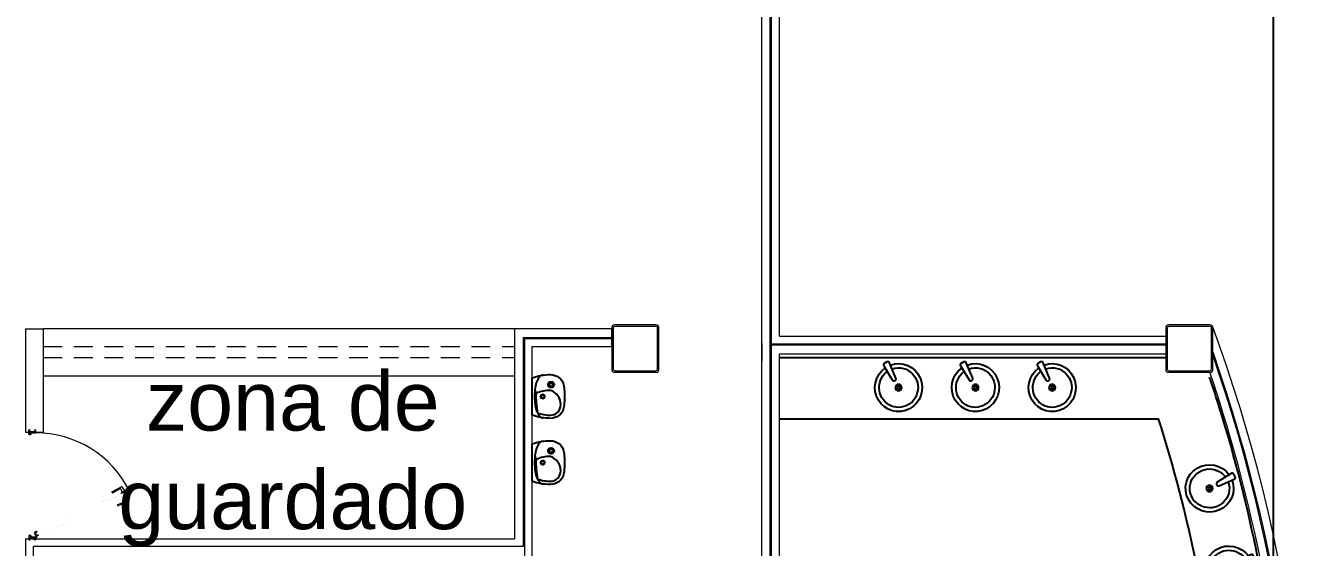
# Model space of a CAD drawing. Header units: millimetres. Extents: x 744843 to 745492, y 2520966 to 2521458.
# Drawn here: x 745461.98 to 745472.84, y 2521151.78 to 2521156.19 of the extents above; entities that cross this region are included whole.
import ezdxf

# ---------------------------------------------------------------- set-up
doc = ezdxf.new("R2010")
doc.units = ezdxf.units.MM
doc.linetypes.add('HIDDEN', pattern=[9.525, 6.35, -3.175])
for name, color, linetype, lineweight in [('A-Columnas_Secun', 74, 'Continuous', 20), ('A_Muebles', 8, 'Continuous', 20), ('A_Muros', 30, 'Continuous', 20), ('A_Proyecciones', 192, 'HIDDEN', 20), ('A_Puertas', 8, 'Continuous', 0), ('A_Textos', 4, 'Continuous', 20), ('A_Ventanas', 4, 'Continuous', 20)]:
    doc.layers.add(name, color=color, linetype=linetype, lineweight=lineweight)
doc.layers.add('A_Ejes', color=8, linetype='Continuous')
doc.layers.add('A_Muebles_fijos', color=8, linetype='Continuous')
doc.styles.add('Arial', font='arial.ttf', dxfattribs={"height": 1})

# ---------------------------------------------------------------- blocks, each defined once
blk = doc.blocks.new('BEB-P')
at = {"layer": 'A_Muebles_fijos'}
for points in [[(-0.158, -0.015), (0.158, -0.015, -0.087881), (0.185, -0.17, -0.339541), (0.1, -0.281, -0.018823), (0.076, -0.285, -0.03202), (0, -0.29, -0.03202), (-0.076, -0.285, -0.018823), (-0.1, -0.281, -0.339541), (-0.185, -0.17, -0.088202)], [(0.052, -0.17, 0.099319), (0.027, -0.048, 0.055487), (-0.138, -0.06, 0.088828), (-0.158, -0.17, 0.414214), (-0.07, -0.257, 0.320045)]]:
    blk.add_lwpolyline(points, format="xyb", close=True, dxfattribs=at)
blk.add_lwpolyline([(0.18, -0.105, 0.207297), (0.171, -0.083, 0.095984), (0.127, -0.055, 0.052782), (0.074, -0.041, 0.039895), (0, -0.035, 0.039895), (-0.074, -0.041, 0.052782), (-0.127, -0.055, 0.095984), (-0.171, -0.083, 0.207297), (-0.18, -0.105, 0.207297)], format="xyb", dxfattribs=at)
for centre, radius in [((-0.016, -0.105), 0.003), ((-0.011, -0.094), 0.003), ((0, -0.089), 0.003), ((0.011, -0.094), 0.003), ((0.016, -0.105), 0.003), ((-0.011, -0.116), 0.003), ((0, -0.121), 0.003), ((0.011, -0.116), 0.003), ((0.1, -0.175), 0.025), ((0.1, -0.175), 0.015)]:
    blk.add_circle(centre, radius, dxfattribs=at)
blk.add_arc((0.064, -0.111), 0.0733, 95.7395, 119.724, dxfattribs=at)
blk = doc.blocks.new('lavabo_d')
at = {"layer": 'A_Muebles_fijos'}
blk.add_lwpolyline([(0.121, 0.205, -0.440887), (0.126, 0.183), (0.053, 0.065, -0.388034), (0.033, 0.059), (0.029, 0.061, -0.388034), (0.022, 0.081), (0.077, 0.209, -0.440887), (0.099, 0.217)], format="xyb", close=True, dxfattribs=at)
for radius in [0.0275, 0.0125]:
    blk.add_circle((0, 0), radius, dxfattribs=at)
blk.add_ellipse((0, 0), major_axis=(0, 0.203), ratio=0.985222, start_param=-0.354571, end_param=5.666741, dxfattribs=at)
blk.add_open_spline([(0.057, 0.157), (0.025, 0.169), (-0.01, 0.171), (-0.098, 0.147), (-0.144, 0.1), (-0.174, -0.013), (-0.157, -0.076), (-0.077, -0.159), (-0.015, -0.177), (0.096, -0.148), (0.142, -0.102), (0.174, 0.01), (0.158, 0.074), (0.111, 0.124), (0.103, 0.131), (0.095, 0.137)], degree=3, knots=[-0.354571, -0.354571, -0.354571, -0.354571, 0.266218, 0.266218, 1.308219, 1.308219, 2.35022, 2.35022, 3.39222, 3.39222, 4.434221, 4.434221, 5.476221, 5.476221, 5.666741, 5.666741, 5.666741, 5.666741], dxfattribs=at)
blk = doc.blocks.new('puerta90-flat-1')
at = {"layer": 'A_Puertas'}
for p, q in [((-0.096, 0.761), (-0.096, 0.815)), ((-0.089, 0.791), (-0.089, 0.791)), ((-0.089, 0.791), (-0.088, 0.791)), ((-0.089, 0.761), (-0.089, 0.791)), ((-0.088, 0.791), (-0.087, 0.791)), ((-0.087, 0.761), (-0.087, 0.791)), ((-0.081, 0.755), (-0.052, 0.768)), ((-0.08, 0.754), (-0.051, 0.767)), ((-0.072, 0.757), (-0.051, 0.766)), ((-0.051, 0.763), (-0.07, 0.754)), ((-0.052, 0.768), (-0.051, 0.767)), ((-0.051, 0.767), (-0.051, 0.767)), ((-0.051, 0.766), (-0.047, 0.755)), ((-0.047, 0.753), (-0.051, 0.763)), ((-0.041, 0.757), (-0.044, 0.764)), ((-0.043, 0.765), (-0.037, 0.75)), ((0.804, 0.761), (0.804, 0.815)), ((-0.089, 0.758), (-0.089, 0.76)), ((-0.087, 0.759), (-0.087, 0.76)), ((-0.071, 0.735), (-0.077, 0.75)), ((-0.076, 0.75), (-0.073, 0.743)), ((-0.073, 0.743), (-0.068, 0.746)), ((-0.066, 0.745), (-0.073, 0.742)), ((-0.073, 0.742), (-0.07, 0.736)), ((-0.068, 0.746), (-0.072, 0.757)), ((-0.07, 0.736), (-0.071, 0.735)), ((-0.07, 0.736), (-0.071, 0.735)), ((-0.07, 0.754), (-0.066, 0.745)), ((-0.047, 0.755), (-0.041, 0.757)), ((-0.041, 0.756), (-0.047, 0.753)), ((-0.038, 0.75), (-0.041, 0.756)), ((-0.038, 0.75), (-0.037, 0.75)), ((-0.037, 0.75), (-0.038, 0.75)), ((0.294, 0.114), (0.289, 0.111)), ((0.339, 0.033), (0.297, 0.113)), ((0.209, -0.024), (0.179, 0.062)), ((0.18, 0.065), (0.186, 0.066)), ((0.189, 0.065), (0.213, -0.005)), ((0.217, -0.006), (0.245, 0.007)), ((0.247, 0.02), (0.243, 0.019)), ((0.243, 0.019), (0.246, 0.006)), ((0.263, -0.026), (0.243, 0.019)), ((0.255, -0.015), (0.246, 0.006)), ((0.266, -0.024), (0.247, 0.02)), ((0.281, 0.035), (0.285, 0.037)), ((0.301, -0.009), (0.281, 0.035)), ((0.285, 0.037), (0.293, 0.026)), ((0.304, -0.008), (0.285, 0.037)), ((0.288, 0.108), (0.323, 0.042)), ((0.321, 0.039), (0.292, 0.027)), ((0.302, 0.005), (0.293, 0.026)), ((0.339, 0.029), (0.302, 0.004)), ((0.304, -0.008), (0.302, 0.005)), ((0.212, -0.026), (0.255, -0.016)), ((0.263, -0.026), (0.255, -0.015)), ((0.266, -0.024), (0.263, -0.026)), ((0.269, -0.027), (0.268, -0.028)), ((0.301, -0.009), (0.304, -0.008)), ((0.301, -0.014), (0.302, -0.013))]:
    blk.add_line(p, q, dxfattribs=at)
for points in [[(-0.111, 0.769), (-0.111, 0.761, 0.414214), (-0.11, 0.76), (-0.087, 0.76, 0.414214), (-0.086, 0.761), (-0.086, 0.799, -0.414214), (-0.085, 0.8), (-0.074, 0.8, 0.414214), (-0.073, 0.801), (-0.073, 0.815, 0.414214), (-0.074, 0.816), (-0.11, 0.816, 0.414214), (-0.111, 0.815), (-0.111, 0.807), (-0.11, 0.807), (-0.11, 0.815, -0.414214), (-0.11, 0.815), (-0.074, 0.815, -0.414214), (-0.073, 0.815), (-0.073, 0.801, -0.414214), (-0.074, 0.801), (-0.085, 0.801, 0.414214), (-0.087, 0.799), (-0.087, 0.761, -0.414214), (-0.087, 0.761), (-0.11, 0.761, -0.414214), (-0.11, 0.761), (-0.11, 0.769)], [(0.819, 0.769), (0.819, 0.761, -0.414214), (0.818, 0.76), (0.795, 0.76, -0.414214), (0.794, 0.761), (0.794, 0.799, 0.414214), (0.793, 0.8), (0.781, 0.8, -0.414214), (0.78, 0.801), (0.78, 0.815, -0.414214), (0.781, 0.816), (0.818, 0.816, -0.414214), (0.819, 0.815), (0.819, 0.807), (0.818, 0.807), (0.818, 0.815, 0.414214), (0.818, 0.815), (0.781, 0.815, 0.414214), (0.781, 0.815), (0.781, 0.801, 0.414214), (0.781, 0.801), (0.793, 0.801, -0.414214), (0.795, 0.799), (0.795, 0.761, 0.414214), (0.795, 0.761), (0.818, 0.761, 0.414214), (0.818, 0.761), (0.818, 0.769)], [(0.301, -0.032), (0.282, -0.04), (0.278, -0.031), (0.272, -0.034), (0.269, -0.027), (0.268, -0.028), (0.274, -0.043, 2.414214), (0.275, -0.041), (0.272, -0.035), (0.278, -0.032), (0.283, -0.045), (0.284, -0.045), (0.283, -0.043), (0.303, -0.035), (0.303, -0.036), (0.304, -0.036), (0.299, -0.023), (0.304, -0.021), (0.307, -0.027, 2.414214), (0.308, -0.028), (0.302, -0.013), (0.301, -0.014), (0.304, -0.02), (0.297, -0.023)]]:
    blk.add_lwpolyline(points, format="xyb", close=True, dxfattribs=at)
at = {"layer": 'A_Puertas', "const_width": 0.0000495}
for points in [[(-0.044, 0.761), (-0.045, 0.764, -1), (-0.043, 0.765), (0.296, 0), (0.308, -0.028, -1), (0.306, -0.029), (0.305, -0.026), (0.305, -0.026), (0.306, -0.029, 1), (0.309, -0.028), (0.296, 0.001), (-0.043, 0.765, 1), (-0.046, 0.764), (-0.044, 0.761)], [(-0.074, 0.748), (-0.075, 0.751, 1), (-0.077, 0.75), (0.262, -0.014), (0.274, -0.043, 1), (0.276, -0.042), (0.275, -0.039), (0.275, -0.039), (0.277, -0.042, -1), (0.274, -0.043), (0.262, -0.015), (-0.078, 0.75, -1), (-0.075, 0.751), (-0.074, 0.748)]]:
    blk.add_lwpolyline(points, format="xyb", close=True, dxfattribs=at)
at = {"layer": 'A_Puertas'}
blk.add_circle((-0.085, 0.754), 0.002, dxfattribs=at)
for centre, radius, start, end in [((-0.044, 0.764), 0.000999, 23.5139, 293.5139), ((-0.096, 0.76), 0.89, 296.7163, 0.0589), ((-0.085, 0.754), 0.00499, 130.5452, 113.6468), ((-0.076, 0.751), 0.000999, 293.5139, 203.5139), ((0.29, 0.109), 0.00247, 124.5431, 201.9397), ((0.295, 0.112), 0.00247, 25.6787, 124.5431), ((0.181, 0.063), 0.00247, 102.4846, 201.349), ((0.186, 0.064), 0.00247, 25.088, 102.4846), ((0.32, 0.041), 0.00247, 282.4846, 21.9397), ((0.337, 0.031), 0.00247, 304.5431, 25.6787), ((0.211, -0.023), 0.00247, 201.349, 282.4846), ((0.216, -0.004), 0.00247, 205.088, 304.5431)]:
    blk.add_arc(centre, radius, start, end, dxfattribs=at)

msp = doc.modelspace()

# ---------------------------------------------------------------- linework, layer by layer
at = {"layer": 'A-Columnas_Secun'}
for points in [[(745467.342, 2521153.629), (745467.342, 2521153.629, 0.414214), (745467.316, 2521153.656), (745466.969, 2521153.656, 0.414214), (745466.942, 2521153.629), (745466.942, 2521153.282, 0.414214), (745466.969, 2521153.256), (745467.316, 2521153.256, 0.414214), (745467.342, 2521153.282), (745467.342, 2521153.629)], [(745472.029, 2521153.629), (745472.029, 2521153.629, 0.414214), (745472.002, 2521153.656), (745471.655, 2521153.656, 0.414214), (745471.629, 2521153.629), (745471.629, 2521153.282, 0.414214), (745471.655, 2521153.256), (745472.002, 2521153.256, 0.414214), (745472.029, 2521153.282), (745472.029, 2521153.629)]]:
    msp.add_lwpolyline(points, format="xyb", dxfattribs=at)
for points in [[(745467.329, 2521153.629, 0.414214), (745467.316, 2521153.643), (745466.969, 2521153.643, 0.414214), (745466.955, 2521153.629), (745466.955, 2521153.282, 0.414214), (745466.969, 2521153.269), (745467.316, 2521153.269, 0.414214), (745467.329, 2521153.282)], [(745472.016, 2521153.629, 0.414214), (745472.002, 2521153.643), (745471.655, 2521153.643, 0.414214), (745471.642, 2521153.629), (745471.642, 2521153.282, 0.414214), (745471.655, 2521153.269), (745472.002, 2521153.269, 0.414214), (745472.016, 2521153.282)]]:
    msp.add_lwpolyline(points, format="xyb", close=True, dxfattribs=at)
at = {"layer": 'A_Ejes'}
msp.add_line((745472.552, 2521057.851), (745472.539, 2521173.138), dxfattribs=at)
at = {"layer": 'A_Muebles', "ltscale": 0.0065}
for p, q in [((745466.119, 2521153.624), (745462.134, 2521153.624)), ((745466.119, 2521153.224), (745462.134, 2521153.224))]:
    msp.add_line(p, q, dxfattribs=at)
at = {"layer": 'A_Muebles_fijos'}
for p, q in [((745468.362, 2521153.381), (745471.629, 2521153.381)), ((745468.362, 2521152.861), (745471.569, 2521152.861))]:
    msp.add_line(p, q, dxfattribs=at)
msp.add_lwpolyline([(745472.075, 2521150.379), (745472.075, 2521150.379, 0.053244), (745471.569, 2521152.861, 0.051864)], format="xyb", dxfattribs=at)
msp.add_open_spline([(745472.597, 2521150.379), (745472.518, 2521151.252), (745472.346, 2521152.117), (745472.058, 2521153.041), (745472.029, 2521153.128), (745472, 2521153.215)], degree=3, knots=[-3.0547057, -3.0547057, -3.0547057, -3.0547057, -2.8432012, -2.8432012, -2.8211449, -2.8211449, -2.8211449, -2.8211449], dxfattribs=at)
at = {"layer": 'A_Muros'}
for p, q in [((745468.362, 2521153.561), (745468.362, 2521159.564)), ((745468.212, 2521151.579), (745468.212, 2521159.414)), ((745461.984, 2521153.624), (745462.134, 2521153.624)), ((745461.984, 2521153.624), (745461.984, 2521152.749)), ((745462.134, 2521152.749), (745462.134, 2521153.624)), ((745466.942, 2521153.624), (745466.119, 2521153.624)), ((745466.119, 2521153.624), (745466.119, 2521151.849)), ((745466.942, 2521153.474), (745466.942, 2521153.624)), ((745468.362, 2521153.561), (745471.629, 2521153.561)), ((745466.269, 2521151.575), (745466.269, 2521153.474)), ((745466.269, 2521153.474), (745466.942, 2521153.474)), ((745468.212, 2521153.499), (745468.212, 2521153.349)), ((745468.362, 2521153.411), (745471.629, 2521153.411)), ((745468.362, 2521151.579), (745468.362, 2521153.411)), ((745461.984, 2521152.749), (745462.134, 2521152.749)), ((745461.984, 2521151.849), (745461.984, 2521141.705)), ((745461.984, 2521151.849), (745466.119, 2521151.849))]:
    msp.add_line(p, q, dxfattribs=at)
for radius, start, end in [(13.222, 280.4919, 20.283), (13.072, 5.7829, 18.7145)]:
    msp.add_arc((745459.622, 2521149.061), radius, start, end, dxfattribs=at)
at = {"layer": 'A_Proyecciones', "linetype": 'HIDDEN', "ltscale": 0.025}
for p, q in [((745462.134, 2521153.474), (745466.119, 2521153.474)), ((745462.134, 2521153.38), (745466.119, 2521153.38))]:
    msp.add_line(p, q, dxfattribs=at)
at = {"layer": 'A_Ventanas'}
for p, q in [((745468.28, 2521159.482), (745468.28, 2521151.579)), ((745468.29, 2521159.492), (745468.29, 2521153.497)), ((745466.193, 2521153.551), (745466.193, 2521151.783)), ((745466.193, 2521153.551), (745466.942, 2521153.551)), ((745466.203, 2521153.541), (745466.203, 2521151.594)), ((745466.203, 2521153.541), (745466.942, 2521153.541)), ((745468.29, 2521153.497), (745471.629, 2521153.497)), ((745468.29, 2521153.488), (745471.629, 2521153.488)), ((745468.29, 2521153.488), (745468.29, 2521151.579)), ((745462.05, 2521141.77), (745462.05, 2521151.783)), ((745466.193, 2521151.783), (745462.05, 2521151.783))]:
    msp.add_line(p, q, dxfattribs=at)
for radius, end in [(13.152, 19.3756), (13.142, 19.2512)]:
    msp.add_arc((745459.622, 2521149.061), radius, 280.5484, end, dxfattribs=at)

# ---------------------------------------------------------------- block references
at = {"layer": 'A_Muebles_fijos', "xscale": -1}
for p in [(745469.369, 2521153.126), (745470.019, 2521153.126), (745470.669, 2521153.126)]:
    msp.add_blockref('lavabo_d', p, dxfattribs=at)
at = {"layer": 'A_Muebles_fijos', "rotation": 90.00000026680426}
for p in [(745466.254, 2521153.051), (745466.254, 2521152.492)]:
    msp.add_blockref('BEB-P', p, dxfattribs=at)
at = {"layer": 'A_Muebles_fijos', "xscale": -1, "rotation": 270}
for p in [(745472, 2521152.274), (745472.164, 2521151.587)]:
    msp.add_blockref('lavabo_d', p, dxfattribs=at)
at = {"layer": 'A_Puertas', "rotation": 90}
msp.add_blockref('puerta90-flat-1', (745462.828, 2521151.949), dxfattribs=at)

# ---------------------------------------------------------------- texts
at = {"layer": 'A_Textos', "ltscale": 0.1, "insert": (745464.244, 2521153.263), "char_height": 0.5, "width": 3.11554, "attachment_point": 2, "style": 'Arial'}
msp.add_mtext('\\pt4;{\\fArial|b0|i0|c238|p34;zona de guardado}', dxfattribs=at)

doc.saveas('drawing.dxf')
